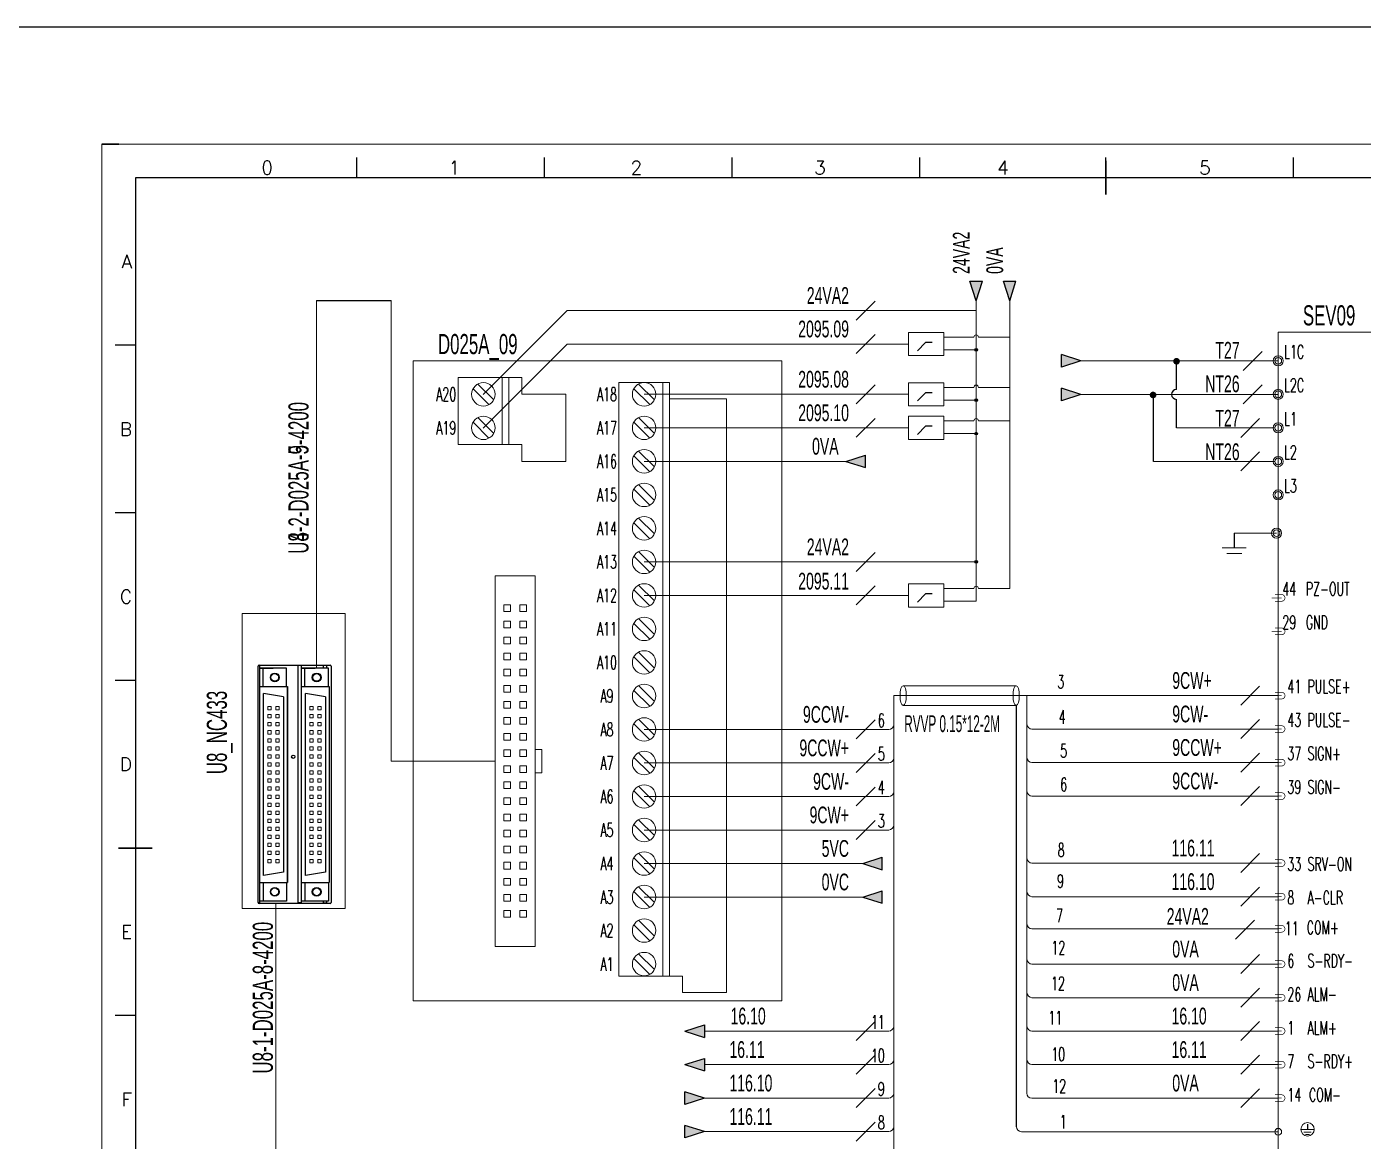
# Model space of a CAD drawing. Header units: millimetres. Extents: x 336 to 12810, y -1577 to 4105.
# Drawn here: x 12110.3 to 12309.7, y -274.2 to -108 of the extents above; entities that cross this region are included whole.
import ezdxf
from ezdxf.enums import TextEntityAlignment as Align

# ---------------------------------------------------------------- set-up
doc = ezdxf.new("R2010")
doc.units = ezdxf.units.MM
doc.linetypes.add('ACAD_ISO02W100', pattern=[15, 12, -3])
for name, color, linetype in [('AE_BOR', 1, 'Continuous'), ('SYMS', 7, 'Continuous'), ('Z_OM_GAIKEI', 7, 'Continuous')]:
    doc.layers.add(name, color=color, linetype=linetype)
doc.layers.add('Dimension', color=3, linetype='Continuous', lineweight=13)
doc.styles.add('WD', font='romans.shx', dxfattribs={"width": 0.8, "bigfont": 'gbcbig.shx'})
doc.styles.add('样式 8', font='arial.ttf', dxfattribs={"width": 0.6, "height": 2.5})

# ---------------------------------------------------------------- blocks, each defined once
blk = doc.blocks.new('电控横A4')
for p, q in [((292, -5), (5, -5)), ((5, -5), (5, -205))]:
    blk.add_line(p, q)
at = {"layer": 'AE_BOR', "lineweight": 30}
blk.add_line((2.53, 0), (0, 0), dxfattribs=at)
at = {"layer": 'AE_BOR', "color": 1, "lineweight": 15}
for p, q in [((0, 0), (297, 0)), ((0, -210), (0, 0))]:
    blk.add_line(p, q, dxfattribs=at)
at = {"layer": 'AE_BOR'}
for p, q in [((38.03, -5), (38.03, -2)), ((66.03, -5), (66.03, -2)), ((94.03, -5), (94.03, -2)), ((122.03, -5), (122.03, -2)), ((149.78, -5), (149.78, -2)), ((177.78, -5), (177.78, -2)), ((5, -30), (2, -30)), ((5, -55), (2, -55)), ((5, -80), (2, -80)), ((5, -130), (2, -130))]:
    blk.add_line(p, q, dxfattribs=at)
at = {"layer": 'AE_BOR', "color": 2, "lineweight": 30}
for p, q in [((149.78, -7.5), (149.78, -2.5)), ((2.5, -105), (7.5, -105))]:
    blk.add_line(p, q, dxfattribs=at)
at = {"layer": 'AE_BOR', "style": 'WD'}
for s, p in [('0', (24.67, -4.5)), ('1', (52.6, -4.5)), ('2', (79.75, -4.5)), ('3', (107.15, -4.5)), ('4', (134.45, -4.5)), ('5', (164.59, -4.5))]:
    blk.add_text(s, height=2, dxfattribs=at).set_placement(p, align=Align.CENTER)
for s, p in [('A', (4.5, -17.5)), ('B', (4.5, -42.5)), ('C', (4.5, -67.5)), ('D', (4.5, -92.5)), ('E', (4.5, -117.5)), ('F', (4.5, -142.5))]:
    blk.add_text(s, height=2, dxfattribs=at).set_placement(p, align=Align.MIDDLE_RIGHT)
blk = doc.blocks.new('WDDOT')
blk.add_hatch(color=256).paths.add_polyline_path([(0.5, 0, 1), (-0.5, 0, 1)])
blk.add_circle((0, 0), 0.5)

msp = doc.modelspace()

# ---------------------------------------------------------------- hatches: boundary and pattern name
for points in [[(12251.051, -145.917), (12251.986, -148.836), (12252.921, -145.917)], [(12256.051, -145.917), (12256.986, -148.836), (12257.921, -145.917)], [(12252.182, -156.164, 1), (12251.789, -156.164, 1)], [(12264.702, -158.756), (12264.702, -156.886), (12267.621, -157.821)], [(12252.182, -163.664, 1), (12251.789, -163.664, 1)], [(12264.702, -163.756), (12264.702, -161.886), (12267.621, -162.821)], [(12252.182, -168.664, 1), (12251.789, -168.664, 1)], [(12232.549, -172.804), (12235.467, -173.739), (12235.467, -171.869)], [(12252.182, -187.804, 1), (12251.789, -187.804, 1)], [(12235.049, -232.804), (12237.967, -233.739), (12237.967, -231.869)], [(12235.049, -237.804), (12237.967, -238.739), (12237.967, -236.869)], [(12208.518, -257.808), (12211.436, -258.743), (12211.436, -256.873)], [(12208.518, -262.804), (12211.436, -263.739), (12211.436, -261.869)], [(12208.518, -266.865), (12211.436, -267.8), (12208.518, -268.735)], [(12208.518, -273.735), (12208.518, -271.865), (12211.436, -272.8)]]:
    msp.add_hatch(color=256).paths.add_polyline_path(points)
at = {"lineweight": -2}
h = msp.add_hatch(color=0, dxfattribs=at)
edge = h.paths.add_edge_path()
edge.add_arc((12281.877, -157.877), 0.5, 0, 360)
h = msp.add_hatch(color=0, dxfattribs=at)
edge = h.paths.add_edge_path()
edge.add_arc((12278.372, -162.901), 0.5, 0, 360)

# ---------------------------------------------------------------- linework, layer by layer
for p, q in [((12251.051, -145.917), (12252.921, -145.917)), ((12251.986, -148.836), (12251.051, -145.917)), ((12251.986, -148.836), (12252.921, -145.917)), ((12256.051, -145.917), (12257.921, -145.917)), ((12256.986, -148.836), (12256.051, -145.917)), ((12256.986, -148.836), (12257.921, -145.917)), ((12267.621, -157.821), (12264.702, -156.886)), ((12264.702, -158.756), (12264.702, -156.886)), ((12267.621, -157.821), (12264.702, -158.756)), ((12281.872, -162.085), (12281.872, -157.821)), ((12267.621, -162.821), (12264.702, -161.886)), ((12264.702, -163.756), (12264.702, -161.886)), ((12267.621, -162.821), (12264.702, -163.756)), ((12278.455, -172.808), (12278.455, -162.821)), ((12281.872, -167.808), (12281.872, -163.557)), ((12232.549, -172.804), (12235.467, -171.869)), ((12232.549, -172.804), (12235.467, -173.739)), ((12235.467, -173.739), (12235.467, -171.869)), ((12290.495, -183.513), (12290.495, -185.694)), ((12257.993, -272.062), (12257.993, -209.205)), ((12235.049, -232.804), (12237.967, -231.869)), ((12235.049, -232.804), (12237.967, -233.739)), ((12237.967, -233.739), (12237.967, -231.869)), ((12235.049, -237.804), (12237.967, -236.869)), ((12237.967, -238.739), (12237.967, -236.869)), ((12235.049, -237.804), (12237.967, -238.739)), ((12208.518, -257.808), (12211.436, -256.873)), ((12211.436, -256.873), (12211.436, -258.743)), ((12208.518, -257.808), (12211.436, -258.743)), ((12208.518, -262.804), (12211.436, -261.869)), ((12208.518, -262.804), (12211.436, -263.739)), ((12211.436, -261.869), (12211.436, -263.739)), ((12208.518, -268.735), (12208.518, -266.865)), ((12211.436, -267.8), (12208.518, -266.865)), ((12211.436, -267.8), (12208.518, -268.735)), ((12208.518, -273.735), (12208.518, -271.865)), ((12211.436, -272.8), (12208.518, -271.865)), ((12211.436, -272.8), (12208.518, -273.735)), ((12301.42, -271.672), (12301.42, -272.462))]:
    msp.add_line(p, q)
at = {"color": 3, "lineweight": 0}
for p, q in [((12153.569, -203.66), (12153.569, -148.794)), ((12164.681, -148.794), (12164.681, -217.521)), ((12202.441, -192.808), (12241.903, -192.808)), ((12297.052, -207.745), (12239.681, -207.745)), ((12202.441, -212.804), (12238.931, -212.804)), ((12297.052, -212.745), (12260.307, -212.745)), ((12180.194, -217.521), (12164.681, -217.521)), ((12202.441, -217.804), (12238.931, -217.804)), ((12297.052, -217.745), (12260.307, -217.745)), ((12202.441, -222.804), (12238.931, -222.804)), ((12260.307, -222.745), (12297.052, -222.745)), ((12202.441, -227.804), (12238.931, -227.804)), ((12260.307, -232.745), (12297.052, -232.745)), ((12147.47, -284.701), (12147.47, -238.779)), ((12260.307, -237.749), (12297.052, -237.749)), ((12260.307, -242.544), (12297.052, -242.544))]:
    msp.add_line(p, q, dxfattribs=at)
at = {"color": 3}
msp.add_line((12153.569, -148.794), (12164.681, -148.794), dxfattribs=at)
at = {"lineweight": 0}
for p, q in [((12251.986, -193.668), (12251.986, -148.836)), ((12256.986, -191.774), (12256.986, -148.836)), ((12178.422, -162.841), (12190.959, -150.304)), ((12190.959, -150.304), (12251.986, -150.304)), ((12178.422, -167.841), (12190.959, -155.304)), ((12190.959, -155.304), (12241.903, -155.304)), ((12247.159, -154.27), (12251.641, -154.27)), ((12252.313, -154.27), (12256.986, -154.27)), ((12247.159, -156.164), (12251.986, -156.164)), ((12296.92, -157.821), (12267.621, -157.821)), ((12184.172, -160.304), (12174.677, -160.304)), ((12174.677, -170.304), (12174.677, -160.304)), ((12181.241, -170.304), (12181.241, -160.304)), ((12182.241, -170.304), (12182.241, -160.304)), ((12184.172, -162.804), (12184.172, -160.304)), ((12198.659, -249.591), (12198.659, -161.017)), ((12206.223, -161.017), (12198.659, -161.017)), ((12205.223, -249.591), (12205.223, -161.017)), ((12206.223, -249.591), (12206.223, -161.017)), ((12190.736, -162.804), (12184.172, -162.804)), ((12190.736, -162.804), (12190.736, -172.804)), ((12202.441, -162.804), (12241.903, -162.804)), ((12214.718, -163.471), (12206.223, -163.471)), ((12214.718, -163.471), (12214.718, -252.045)), ((12247.159, -161.77), (12251.641, -161.77)), ((12252.313, -161.77), (12256.986, -161.77)), ((12296.92, -162.821), (12267.621, -162.821)), ((12247.159, -163.664), (12251.986, -163.664)), ((12247.159, -166.77), (12251.641, -166.77)), ((12252.313, -166.77), (12256.986, -166.77)), ((12202.441, -167.804), (12241.903, -167.804)), ((12247.159, -168.664), (12251.986, -168.664)), ((12296.552, -167.808), (12281.872, -167.808)), ((12184.172, -170.304), (12174.677, -170.304)), ((12184.172, -172.804), (12184.172, -170.304)), ((12190.736, -172.804), (12184.172, -172.804)), ((12202.441, -172.804), (12232.549, -172.804)), ((12296.552, -172.808), (12278.455, -172.808)), ((12296.802, -183.513), (12290.495, -183.513)), ((12288.706, -185.708), (12292.283, -185.708)), ((12289.371, -186.566), (12291.619, -186.566)), ((12202.441, -187.804), (12251.986, -187.804)), ((12247.159, -191.774), (12251.641, -191.774)), ((12252.313, -191.774), (12256.986, -191.774)), ((12247.159, -193.668), (12251.986, -193.668)), ((12241.111, -206.281), (12257.953, -206.279)), ((12239.681, -207.745), (12239.681, -282.05)), ((12241.09, -209.21), (12257.953, -209.21)), ((12259.537, -267.058), (12259.537, -207.745)), ((12202.441, -232.804), (12235.049, -232.804)), ((12202.441, -237.804), (12235.049, -237.804)), ((12297.052, -247.812), (12260.307, -247.812)), ((12208.154, -249.591), (12198.659, -249.591)), ((12208.154, -252.045), (12208.154, -249.591)), ((12214.718, -252.045), (12208.154, -252.045)), ((12297.052, -252.816), (12260.307, -252.816)), ((12211.436, -257.808), (12238.931, -257.808)), ((12297.052, -257.804), (12260.307, -257.804)), ((12211.436, -262.804), (12238.931, -262.804)), ((12297.052, -262.808), (12260.307, -262.808)), ((12211.436, -267.8), (12238.931, -267.8)), ((12297.052, -267.808), (12260.287, -267.808)), ((12211.436, -272.8), (12238.931, -272.8)), ((12297.052, -272.812), (12258.743, -272.812)), ((12302.314, -272.469), (12300.525, -272.469)), ((12301.982, -272.898), (12300.858, -272.898)), ((12301.696, -273.244), (12301.123, -273.244))]:
    msp.add_line(p, q, dxfattribs=at)
at = {"linetype": 'ACAD_ISO02W100'}
for p, q in [((12244.425, -155.069), (12243.234, -156.298)), ((12245.432, -155.072), (12244.425, -155.069)), ((12244.425, -162.569), (12243.234, -163.798)), ((12245.432, -162.572), (12244.425, -162.569)), ((12244.425, -167.569), (12243.234, -168.798)), ((12245.432, -167.572), (12244.425, -167.569)), ((12244.425, -192.573), (12243.234, -193.802)), ((12245.432, -192.576), (12244.425, -192.573))]:
    msp.add_line(p, q, dxfattribs=at)
at = {"color": 1}
msp.add_lwpolyline([(11345.451, -107.963), (12809.799, -107.963), (12809.799, -364.374), (11345.451, -364.374)], close=True, dxfattribs=at)
at = {"lineweight": 0}
for points in [[(12297.052, -281.609), (12297.052, -153.521), (12325.68, -153.521), (12325.68, -281.609)], [(12179.999, -163.636), (12177.627, -161.265)], [(12203.981, -163.636), (12201.609, -161.265)], [(12176.92, -161.972), (12179.291, -164.343)], [(12200.902, -161.972), (12203.274, -164.343)], [(12176.92, -166.972), (12179.291, -169.343)], [(12179.999, -168.636), (12177.627, -166.265)], [(12200.902, -166.972), (12203.274, -169.343)], [(12203.981, -168.636), (12201.609, -166.265)], [(12203.981, -173.636), (12201.609, -171.265)], [(12200.902, -171.972), (12203.274, -174.343)], [(12200.902, -176.972), (12203.274, -179.343)], [(12203.981, -178.636), (12201.609, -176.265)], [(12203.981, -183.636), (12201.609, -181.265)], [(12200.902, -181.972), (12203.274, -184.343)], [(12200.902, -186.972), (12203.274, -189.343)], [(12203.981, -188.636), (12201.609, -186.265)], [(12203.981, -193.636), (12201.609, -191.265)], [(12200.902, -191.972), (12203.274, -194.343)], [(12200.902, -196.972), (12203.274, -199.343)], [(12203.981, -198.636), (12201.609, -196.265)], [(12203.981, -203.636), (12201.609, -201.265)], [(12200.902, -201.972), (12203.274, -204.343)], [(12200.902, -206.972), (12203.274, -209.343)], [(12203.981, -208.636), (12201.609, -206.265)], [(12203.981, -213.636), (12201.609, -211.265)], [(12200.902, -211.972), (12203.274, -214.343)], [(12200.902, -216.972), (12203.274, -219.343)], [(12203.981, -218.636), (12201.609, -216.265)], [(12203.981, -223.636), (12201.609, -221.265)], [(12200.902, -221.972), (12203.274, -224.343)], [(12200.902, -226.972), (12203.274, -229.343)], [(12203.981, -228.636), (12201.609, -226.265)], [(12203.981, -233.636), (12201.609, -231.265)], [(12200.902, -231.972), (12203.274, -234.343)], [(12200.902, -236.972), (12203.274, -239.343)], [(12203.981, -238.636), (12201.609, -236.265)], [(12203.981, -243.636), (12201.609, -241.265)], [(12200.902, -241.972), (12203.274, -244.343)], [(12200.902, -246.972), (12203.274, -249.343)], [(12203.981, -248.636), (12201.609, -246.265)]]:
    msp.add_lwpolyline(points, dxfattribs=at)
for points in [[(12241.903, -157.03), (12241.903, -153.578), (12247.159, -153.578), (12247.159, -157.03)], [(12168.005, -253.294), (12168.005, -157.804), (12223.005, -157.804), (12223.005, -253.294)], [(12168.005, -253.294), (12168.005, -157.804), (12223.005, -157.804), (12223.005, -253.294)], [(12241.903, -164.53), (12241.903, -161.078), (12247.159, -161.078), (12247.159, -164.53)], [(12241.903, -169.53), (12241.903, -166.078), (12247.159, -166.078), (12247.159, -169.53)], [(12180.194, -245.171), (12180.194, -189.871), (12186.194, -189.871), (12186.194, -245.171)], [(12241.903, -194.534), (12241.903, -191.082), (12247.159, -191.082), (12247.159, -194.534)], [(12182.494, -195.221), (12181.494, -195.221), (12181.494, -194.221), (12182.494, -194.221)], [(12184.894, -195.221), (12183.894, -195.221), (12183.894, -194.221), (12184.894, -194.221)], [(12157.835, -239.529), (12142.485, -239.529), (12142.485, -195.513), (12157.835, -195.513)], [(12182.494, -197.621), (12181.494, -197.621), (12181.494, -196.621), (12182.494, -196.621)], [(12184.894, -197.621), (12183.894, -197.621), (12183.894, -196.621), (12184.894, -196.621)], [(12182.494, -200.021), (12181.494, -200.021), (12181.494, -199.021), (12182.494, -199.021)], [(12184.894, -200.021), (12183.894, -200.021), (12183.894, -199.021), (12184.894, -199.021)], [(12182.494, -202.421), (12181.494, -202.421), (12181.494, -201.421), (12182.494, -201.421)], [(12184.894, -202.421), (12183.894, -202.421), (12183.894, -201.421), (12184.894, -201.421)], [(12182.494, -204.821), (12181.494, -204.821), (12181.494, -203.821), (12182.494, -203.821)], [(12184.894, -204.821), (12183.894, -204.821), (12183.894, -203.821), (12184.894, -203.821)], [(12182.494, -207.221), (12181.494, -207.221), (12181.494, -206.221), (12182.494, -206.221)], [(12184.894, -207.221), (12183.894, -207.221), (12183.894, -206.221), (12184.894, -206.221)], [(12146.297, -209.38), (12146.797, -209.38), (12146.797, -209.88), (12146.297, -209.88)], [(12147.497, -209.38), (12147.997, -209.38), (12147.997, -209.88), (12147.497, -209.88)], [(12152.547, -209.38), (12153.047, -209.38), (12153.047, -209.88), (12152.547, -209.88)], [(12153.747, -209.38), (12154.247, -209.38), (12154.247, -209.88), (12153.747, -209.88)], [(12182.494, -209.621), (12181.494, -209.621), (12181.494, -208.621), (12182.494, -208.621)], [(12184.894, -209.621), (12183.894, -209.621), (12183.894, -208.621), (12184.894, -208.621)], [(12146.297, -210.58), (12146.797, -210.58), (12146.797, -211.08), (12146.297, -211.08)], [(12147.497, -210.58), (12147.997, -210.58), (12147.997, -211.08), (12147.497, -211.08)], [(12152.547, -210.58), (12153.047, -210.58), (12153.047, -211.08), (12152.547, -211.08)], [(12153.747, -210.58), (12154.247, -210.58), (12154.247, -211.08), (12153.747, -211.08)], [(12182.494, -212.021), (12181.494, -212.021), (12181.494, -211.021), (12182.494, -211.021)], [(12184.894, -212.021), (12183.894, -212.021), (12183.894, -211.021), (12184.894, -211.021)], [(12146.297, -211.78), (12146.797, -211.78), (12146.797, -212.28), (12146.297, -212.28)], [(12146.297, -212.98), (12146.797, -212.98), (12146.797, -213.48), (12146.297, -213.48)], [(12147.497, -211.78), (12147.997, -211.78), (12147.997, -212.28), (12147.497, -212.28)], [(12147.497, -212.98), (12147.997, -212.98), (12147.997, -213.48), (12147.497, -213.48)], [(12152.547, -211.78), (12153.047, -211.78), (12153.047, -212.28), (12152.547, -212.28)], [(12152.547, -212.98), (12153.047, -212.98), (12153.047, -213.48), (12152.547, -213.48)], [(12153.747, -211.78), (12154.247, -211.78), (12154.247, -212.28), (12153.747, -212.28)], [(12153.747, -212.98), (12154.247, -212.98), (12154.247, -213.48), (12153.747, -213.48)], [(12146.297, -214.18), (12146.797, -214.18), (12146.797, -214.68), (12146.297, -214.68)], [(12147.497, -214.18), (12147.997, -214.18), (12147.997, -214.68), (12147.497, -214.68)], [(12152.547, -214.18), (12153.047, -214.18), (12153.047, -214.68), (12152.547, -214.68)], [(12153.747, -214.18), (12154.247, -214.18), (12154.247, -214.68), (12153.747, -214.68)], [(12182.494, -214.421), (12181.494, -214.421), (12181.494, -213.421), (12182.494, -213.421)], [(12184.894, -214.421), (12183.894, -214.421), (12183.894, -213.421), (12184.894, -213.421)], [(12146.297, -215.38), (12146.797, -215.38), (12146.797, -215.88), (12146.297, -215.88)], [(12146.297, -216.58), (12146.797, -216.58), (12146.797, -217.08), (12146.297, -217.08)], [(12147.497, -215.38), (12147.997, -215.38), (12147.997, -215.88), (12147.497, -215.88)], [(12147.497, -216.58), (12147.997, -216.58), (12147.997, -217.08), (12147.497, -217.08)], [(12152.547, -215.38), (12153.047, -215.38), (12153.047, -215.88), (12152.547, -215.88)], [(12152.547, -216.58), (12153.047, -216.58), (12153.047, -217.08), (12152.547, -217.08)], [(12153.747, -215.38), (12154.247, -215.38), (12154.247, -215.88), (12153.747, -215.88)], [(12153.747, -216.58), (12154.247, -216.58), (12154.247, -217.08), (12153.747, -217.08)], [(12182.494, -216.821), (12181.494, -216.821), (12181.494, -215.821), (12182.494, -215.821)], [(12184.894, -216.821), (12183.894, -216.821), (12183.894, -215.821), (12184.894, -215.821)], [(12187.194, -219.271), (12186.194, -219.271), (12186.194, -215.771), (12187.194, -215.771)], [(12146.297, -217.78), (12146.797, -217.78), (12146.797, -218.28), (12146.297, -218.28)], [(12146.297, -218.98), (12146.797, -218.98), (12146.797, -219.48), (12146.297, -219.48)], [(12147.497, -217.78), (12147.997, -217.78), (12147.997, -218.28), (12147.497, -218.28)], [(12147.497, -218.98), (12147.997, -218.98), (12147.997, -219.48), (12147.497, -219.48)], [(12152.547, -217.78), (12153.047, -217.78), (12153.047, -218.28), (12152.547, -218.28)], [(12152.547, -218.98), (12153.047, -218.98), (12153.047, -219.48), (12152.547, -219.48)], [(12153.747, -217.78), (12154.247, -217.78), (12154.247, -218.28), (12153.747, -218.28)], [(12153.747, -218.98), (12154.247, -218.98), (12154.247, -219.48), (12153.747, -219.48)], [(12182.494, -219.221), (12181.494, -219.221), (12181.494, -218.221), (12182.494, -218.221)], [(12184.894, -219.221), (12183.894, -219.221), (12183.894, -218.221), (12184.894, -218.221)], [(12146.297, -220.18), (12146.797, -220.18), (12146.797, -220.68), (12146.297, -220.68)], [(12147.497, -220.18), (12147.997, -220.18), (12147.997, -220.68), (12147.497, -220.68)], [(12152.547, -220.18), (12153.047, -220.18), (12153.047, -220.68), (12152.547, -220.68)], [(12153.747, -220.18), (12154.247, -220.18), (12154.247, -220.68), (12153.747, -220.68)], [(12182.494, -221.621), (12181.494, -221.621), (12181.494, -220.621), (12182.494, -220.621)], [(12184.894, -221.621), (12183.894, -221.621), (12183.894, -220.621), (12184.894, -220.621)], [(12146.297, -221.38), (12146.797, -221.38), (12146.797, -221.88), (12146.297, -221.88)], [(12146.297, -222.58), (12146.797, -222.58), (12146.797, -223.08), (12146.297, -223.08)], [(12147.497, -221.38), (12147.997, -221.38), (12147.997, -221.88), (12147.497, -221.88)], [(12147.497, -222.58), (12147.997, -222.58), (12147.997, -223.08), (12147.497, -223.08)], [(12152.547, -221.38), (12153.047, -221.38), (12153.047, -221.88), (12152.547, -221.88)], [(12152.547, -222.58), (12153.047, -222.58), (12153.047, -223.08), (12152.547, -223.08)], [(12153.747, -221.38), (12154.247, -221.38), (12154.247, -221.88), (12153.747, -221.88)], [(12153.747, -222.58), (12154.247, -222.58), (12154.247, -223.08), (12153.747, -223.08)], [(12182.494, -224.021), (12181.494, -224.021), (12181.494, -223.021), (12182.494, -223.021)], [(12184.894, -224.021), (12183.894, -224.021), (12183.894, -223.021), (12184.894, -223.021)], [(12146.297, -223.78), (12146.797, -223.78), (12146.797, -224.28), (12146.297, -224.28)], [(12146.297, -224.98), (12146.797, -224.98), (12146.797, -225.48), (12146.297, -225.48)], [(12147.497, -223.78), (12147.997, -223.78), (12147.997, -224.28), (12147.497, -224.28)], [(12147.497, -224.98), (12147.997, -224.98), (12147.997, -225.48), (12147.497, -225.48)], [(12152.547, -223.78), (12153.047, -223.78), (12153.047, -224.28), (12152.547, -224.28)], [(12152.547, -224.98), (12153.047, -224.98), (12153.047, -225.48), (12152.547, -225.48)], [(12153.747, -223.78), (12154.247, -223.78), (12154.247, -224.28), (12153.747, -224.28)], [(12153.747, -224.98), (12154.247, -224.98), (12154.247, -225.48), (12153.747, -225.48)], [(12146.297, -226.18), (12146.797, -226.18), (12146.797, -226.68), (12146.297, -226.68)], [(12147.497, -226.18), (12147.997, -226.18), (12147.997, -226.68), (12147.497, -226.68)], [(12152.547, -226.18), (12153.047, -226.18), (12153.047, -226.68), (12152.547, -226.68)], [(12153.747, -226.18), (12154.247, -226.18), (12154.247, -226.68), (12153.747, -226.68)], [(12182.494, -226.421), (12181.494, -226.421), (12181.494, -225.421), (12182.494, -225.421)], [(12184.894, -226.421), (12183.894, -226.421), (12183.894, -225.421), (12184.894, -225.421)], [(12146.297, -227.38), (12146.797, -227.38), (12146.797, -227.88), (12146.297, -227.88)], [(12146.297, -228.58), (12146.797, -228.58), (12146.797, -229.08), (12146.297, -229.08)], [(12147.497, -227.38), (12147.997, -227.38), (12147.997, -227.88), (12147.497, -227.88)], [(12147.497, -228.58), (12147.997, -228.58), (12147.997, -229.08), (12147.497, -229.08)], [(12152.547, -227.38), (12153.047, -227.38), (12153.047, -227.88), (12152.547, -227.88)], [(12152.547, -228.58), (12153.047, -228.58), (12153.047, -229.08), (12152.547, -229.08)], [(12153.747, -227.38), (12154.247, -227.38), (12154.247, -227.88), (12153.747, -227.88)], [(12153.747, -228.58), (12154.247, -228.58), (12154.247, -229.08), (12153.747, -229.08)], [(12182.494, -228.821), (12181.494, -228.821), (12181.494, -227.821), (12182.494, -227.821)], [(12184.894, -228.821), (12183.894, -228.821), (12183.894, -227.821), (12184.894, -227.821)], [(12146.297, -229.78), (12146.797, -229.78), (12146.797, -230.28), (12146.297, -230.28)], [(12146.297, -230.98), (12146.797, -230.98), (12146.797, -231.48), (12146.297, -231.48)], [(12147.497, -229.78), (12147.997, -229.78), (12147.997, -230.28), (12147.497, -230.28)], [(12147.497, -230.98), (12147.997, -230.98), (12147.997, -231.48), (12147.497, -231.48)], [(12152.547, -229.78), (12153.047, -229.78), (12153.047, -230.28), (12152.547, -230.28)], [(12152.547, -230.98), (12153.047, -230.98), (12153.047, -231.48), (12152.547, -231.48)], [(12153.747, -229.78), (12154.247, -229.78), (12154.247, -230.28), (12153.747, -230.28)], [(12153.747, -230.98), (12154.247, -230.98), (12154.247, -231.48), (12153.747, -231.48)], [(12182.494, -231.221), (12181.494, -231.221), (12181.494, -230.221), (12182.494, -230.221)], [(12184.894, -231.221), (12183.894, -231.221), (12183.894, -230.221), (12184.894, -230.221)], [(12146.297, -232.18), (12146.797, -232.18), (12146.797, -232.68), (12146.297, -232.68)], [(12147.497, -232.18), (12147.997, -232.18), (12147.997, -232.68), (12147.497, -232.68)], [(12152.547, -232.18), (12153.047, -232.18), (12153.047, -232.68), (12152.547, -232.68)], [(12153.747, -232.18), (12154.247, -232.18), (12154.247, -232.68), (12153.747, -232.68)], [(12182.494, -233.621), (12181.494, -233.621), (12181.494, -232.621), (12182.494, -232.621)], [(12184.894, -233.621), (12183.894, -233.621), (12183.894, -232.621), (12184.894, -232.621)], [(12182.494, -236.021), (12181.494, -236.021), (12181.494, -235.021), (12182.494, -235.021)], [(12184.894, -236.021), (12183.894, -236.021), (12183.894, -235.021), (12184.894, -235.021)], [(12182.494, -238.421), (12181.494, -238.421), (12181.494, -237.421), (12182.494, -237.421)], [(12184.894, -238.421), (12183.894, -238.421), (12183.894, -237.421), (12184.894, -237.421)], [(12182.494, -240.821), (12181.494, -240.821), (12181.494, -239.821), (12182.494, -239.821)], [(12184.894, -240.821), (12183.894, -240.821), (12183.894, -239.821), (12184.894, -239.821)]]:
    msp.add_lwpolyline(points, close=True, dxfattribs=at)
at = {"color": 3, "lineweight": 0, "const_width": 0.1, "flags": 128}
for points in [[(12297.552, -193.17), (12296.052, -193.17)], [(12297.552, -198.17), (12296.052, -198.17)], [(12297.552, -207.745), (12296.052, -207.745)], [(12297.552, -212.745), (12296.052, -212.745)], [(12297.552, -217.745), (12296.052, -217.745)], [(12297.552, -222.745), (12296.052, -222.745)], [(12297.552, -232.745), (12296.052, -232.745)], [(12297.552, -237.749), (12296.052, -237.749)], [(12297.552, -242.544), (12296.052, -242.544)], [(12297.552, -247.812), (12296.052, -247.812)], [(12297.552, -252.816), (12296.052, -252.816)], [(12297.552, -257.804), (12296.052, -257.804)], [(12297.552, -262.808), (12296.052, -262.808)], [(12297.552, -267.808), (12296.052, -267.808)]]:
    msp.add_lwpolyline(points, dxfattribs=at)
for points in [[(12296.552, -192.67), (12297.552, -192.67, -1), (12297.552, -193.67), (12296.552, -193.67)], [(12296.552, -197.67), (12297.552, -197.67, -1), (12297.552, -198.67), (12296.552, -198.67)], [(12296.552, -207.245), (12297.552, -207.245, -1), (12297.552, -208.245), (12296.552, -208.245)], [(12296.552, -212.245), (12297.552, -212.245, -1), (12297.552, -213.245), (12296.552, -213.245)], [(12296.552, -217.245), (12297.552, -217.245, -1), (12297.552, -218.245), (12296.552, -218.245)], [(12296.552, -222.245), (12297.552, -222.245, -1), (12297.552, -223.245), (12296.552, -223.245)], [(12296.552, -232.245), (12297.552, -232.245, -1), (12297.552, -233.245), (12296.552, -233.245)], [(12296.552, -237.249), (12297.552, -237.249, -1), (12297.552, -238.249), (12296.552, -238.249)], [(12296.552, -242.044), (12297.552, -242.044, -1), (12297.552, -243.044), (12296.552, -243.044)], [(12296.552, -247.312), (12297.552, -247.312, -1), (12297.552, -248.312), (12296.552, -248.312)], [(12296.552, -252.316), (12297.552, -252.316, -1), (12297.552, -253.316), (12296.552, -253.316)], [(12296.552, -257.304), (12297.552, -257.304, -1), (12297.552, -258.304), (12296.552, -258.304)], [(12296.552, -262.308), (12297.552, -262.308, -1), (12297.552, -263.308), (12296.552, -263.308)], [(12296.552, -267.308), (12297.552, -267.308, -1), (12297.552, -268.308), (12296.552, -268.308)]]:
    msp.add_lwpolyline(points, format="xyb", dxfattribs=at)
for centre in [(12251.986, -156.164), (12251.986, -163.664), (12251.986, -168.664), (12251.986, -187.804)]:
    msp.add_circle(centre, 0.197)
at = {"lineweight": 0}
for centre, radius in [((12297.052, -157.804), 0.75), ((12297.052, -157.804), 0.5), ((12178.459, -162.804), 1.75), ((12202.441, -162.804), 1.75), ((12297.052, -162.804), 0.75), ((12297.052, -162.804), 0.5), ((12178.459, -167.804), 1.75), ((12202.441, -167.804), 1.75), ((12297.052, -167.808), 0.75), ((12297.052, -167.808), 0.5), ((12202.441, -172.804), 1.75), ((12297.052, -172.808), 0.75), ((12297.052, -172.808), 0.5), ((12202.441, -177.804), 1.75), ((12297.052, -177.812), 0.75), ((12297.052, -177.812), 0.5), ((12202.441, -182.804), 1.75), ((12296.802, -183.513), 0.75), ((12296.802, -183.513), 0.5), ((12202.441, -187.804), 1.75), ((12202.441, -192.804), 1.75), ((12202.441, -197.804), 1.75), ((12202.441, -202.804), 1.75), ((12202.441, -207.804), 1.75), ((12202.441, -212.804), 1.75), ((12202.441, -217.804), 1.75), ((12202.441, -222.804), 1.75), ((12202.441, -227.804), 1.75), ((12202.441, -232.804), 1.75), ((12202.441, -237.804), 1.75), ((12202.441, -242.804), 1.75), ((12202.441, -247.804), 1.75), ((12297.052, -272.812), 0.5), ((12301.42, -272.462), 1)]:
    msp.add_circle(centre, radius, dxfattribs=at)
for centre, radius, start, end in [((12251.977, -154.27), 0.336, 0, 180), ((12251.977, -161.77), 0.336, 0, 180), ((12251.977, -166.77), 0.336, 0, 180), ((12251.977, -191.774), 0.336, 0, 180), ((12238.931, -257.054), 0.75, 270, 0), ((12238.931, -262.054), 0.75, 270, 0), ((12238.931, -267.05), 0.75, 270, 0), ((12260.287, -267.058), 0.75, 180, 270), ((12238.931, -272.05), 0.75, 270, 0), ((12258.743, -272.062), 0.75, 180, 270)]:
    msp.add_arc(centre, radius, start, end, dxfattribs=at)
msp.add_arc((12281.872, -162.821), 0.736, 90, 270)
at = {"color": 3, "lineweight": 0}
for centre, start, end in [((12238.931, -212.054), 270, 0), ((12260.307, -211.995), 180, 270), ((12238.931, -217.054), 270, 0), ((12260.307, -216.995), 180, 270), ((12238.931, -222.054), 270, 0), ((12260.307, -221.995), 180, 270), ((12238.931, -227.054), 270, 0), ((12260.307, -231.995), 180, 270), ((12260.307, -236.999), 180, 270), ((12260.307, -241.794), 180, 270), ((12260.307, -247.062), 180, 270), ((12260.307, -252.066), 180, 270), ((12260.307, -257.054), 180, 270), ((12260.307, -262.058), 180, 270)]:
    msp.add_arc(centre, 0.75, start, end, dxfattribs=at)
at = {"lineweight": 0}
msp.add_ellipse((12241.09, -207.745), major_axis=(0, 1.465), ratio=0.3169375, dxfattribs=at)
at = {"lineweight": 0, "extrusion": (0, 0, -1)}
msp.add_ellipse((12257.953, -207.745), major_axis=(0, 1.465), ratio=0.3169375, dxfattribs=at)
at = {"layer": 'Dimension', "lineweight": 0}
for p, q in [((12234.074, -151.718), (12236.903, -148.89)), ((12234.074, -156.718), (12236.903, -153.89)), ((12291.813, -159.235), (12294.641, -156.407)), ((12234.074, -164.218), (12236.903, -161.39)), ((12291.813, -164.235), (12294.641, -161.407)), ((12234.074, -169.218), (12236.903, -166.39)), ((12291.445, -169.222), (12294.273, -166.394)), ((12291.445, -174.222), (12294.273, -171.394)), ((12234.074, -189.218), (12236.903, -186.39)), ((12234.074, -194.222), (12236.903, -191.394)), ((12291.445, -209.159), (12294.273, -206.33)), ((12291.445, -214.159), (12294.273, -211.33)), ((12234.074, -214.218), (12236.903, -211.39)), ((12234.074, -219.218), (12236.903, -216.39)), ((12291.445, -219.159), (12294.273, -216.33)), ((12291.445, -224.159), (12294.273, -221.33)), ((12234.074, -224.218), (12236.903, -221.39)), ((12234.074, -229.218), (12236.903, -226.39)), ((12291.445, -234.159), (12294.273, -231.33)), ((12291.445, -239.163), (12294.273, -236.334)), ((12290.674, -244.101), (12293.502, -241.273)), ((12291.445, -249.226), (12294.273, -246.398)), ((12291.445, -254.23), (12294.273, -251.402)), ((12234.074, -259.218), (12236.903, -256.39)), ((12291.445, -259.218), (12294.273, -256.39)), ((12234.074, -264.218), (12236.903, -261.39)), ((12291.445, -264.222), (12294.273, -261.394)), ((12234.074, -269.214), (12236.903, -266.386)), ((12291.445, -269.222), (12294.273, -266.394)), ((12234.074, -274.214), (12236.903, -271.386))]:
    msp.add_line(p, q, dxfattribs=at)
at = {"layer": 'Z_OM_GAIKEI'}
for p, q in [((12144.835, -238.629), (12144.835, -203.379)), ((12144.985, -203.229), (12155.585, -203.229)), ((12145.085, -238.629), (12145.085, -203.229)), ((12150.835, -238.629), (12150.835, -203.229)), ((12151.335, -238.629), (12151.335, -203.229)), ((12154.585, -203.66), (12154.585, -203.229)), ((12155.085, -203.66), (12155.085, -203.229)), ((12155.735, -203.379), (12155.735, -238.629)), ((12145.085, -238.4), (12145.085, -203.66)), ((12149.085, -203.66), (12145.085, -203.66)), ((12145.085, -203.66), (12147.085, -203.66)), ((12145.585, -206.41), (12145.585, -203.66)), ((12149.085, -206.41), (12149.085, -203.66)), ((12151.335, -238.4), (12151.335, -203.66)), ((12155.335, -203.66), (12151.335, -203.66)), ((12151.335, -203.66), (12153.335, -203.66)), ((12151.835, -206.41), (12151.835, -203.66)), ((12155.335, -206.41), (12155.335, -203.66)), ((12145.085, -206.41), (12149.21, -206.41)), ((12145.085, -206.41), (12149.21, -206.41)), ((12149.21, -235.65), (12149.21, -206.41)), ((12149.21, -206.41), (12149.21, -235.65)), ((12151.335, -206.41), (12155.46, -206.41)), ((12151.335, -206.41), (12155.46, -206.41)), ((12155.46, -206.41), (12155.46, -235.65)), ((12148.647, -207.95), (12145.647, -207.45)), ((12145.647, -234.61), (12145.647, -207.45)), ((12148.647, -207.95), (12148.647, -234.11)), ((12154.897, -207.95), (12151.897, -207.45)), ((12151.897, -234.61), (12151.897, -207.45)), ((12154.897, -207.95), (12154.897, -234.11)), ((12148.647, -234.11), (12145.647, -234.61)), ((12154.897, -234.11), (12151.897, -234.61)), ((12145.085, -235.65), (12149.21, -235.65)), ((12145.585, -235.65), (12145.585, -238.4)), ((12149.085, -235.65), (12149.085, -238.4)), ((12151.335, -235.65), (12155.46, -235.65)), ((12151.835, -235.65), (12151.835, -238.4)), ((12155.335, -235.65), (12155.335, -238.4)), ((12144.835, -238.629), (12145.085, -238.629)), ((12155.585, -238.779), (12144.985, -238.779)), ((12149.085, -238.4), (12145.085, -238.4)), ((12150.835, -238.629), (12151.335, -238.629)), ((12155.335, -238.4), (12151.335, -238.4)), ((12154.585, -238.679), (12154.585, -238.4)), ((12154.585, -238.679), (12155.085, -238.679)), ((12155.085, -238.679), (12155.085, -238.4))]:
    msp.add_line(p, q, dxfattribs=at)
for centre, radius in [((12147.335, -205.035), 0.65), ((12147.335, -205.035), 0.575), ((12153.585, -205.035), 0.65), ((12153.585, -205.035), 0.575), ((12150.085, -216.879), 0.25), ((12147.335, -237.025), 0.65), ((12147.335, -237.025), 0.575), ((12153.585, -237.025), 0.65), ((12153.585, -237.025), 0.575)]:
    msp.add_circle(centre, radius, dxfattribs=at)
for centre, start, end in [((12144.985, -203.379), 90, 180.00001), ((12155.585, -203.379), 0, 90), ((12144.985, -238.629), 180.00001, 270), ((12155.585, -238.629), 270, 0)]:
    msp.add_arc(centre, 0.15, start, end, dxfattribs=at)

# ---------------------------------------------------------------- block references
msp.add_blockref('电控横A4', (12121.531, -125.494))
at = {"layer": 'SYMS', "color": 0, "lineweight": -3, "xscale": 0.25, "yscale": 0.25, "zscale": 0.25, "rotation": 90}
for p in [(12251.986, -156.164), (12251.986, -163.664), (12251.986, -168.664), (12251.986, -187.804)]:
    msp.add_blockref('WDDOT', p, dxfattribs=at)
at = {"layer": 'SYMS', "lineweight": -3, "xscale": 0.25, "yscale": 0.25, "zscale": 0.25, "rotation": 90}
for p in [(12251.986, -156.164), (12251.986, -163.664), (12251.986, -168.664), (12251.986, -187.804)]:
    msp.add_blockref('WDDOT', p, dxfattribs=at)

# ---------------------------------------------------------------- texts
at = {"lineweight": 0, "style": 'WD', "width": 0.6}
for s, p in [('L1C', (12297.92, -157.454)), ('L2C', (12297.92, -162.454)), ('L1', (12297.92, -167.458)), ('L2', (12297.92, -172.458)), ('L3', (12297.92, -177.462)), ('44', (12297.67, -192.82)), ('PZ-OUT', (12301.17, -192.82)), ('29', (12297.67, -197.82)), ('GND', (12301.17, -197.82)), ('41', (12298.42, -207.395)), ('PULSE+', (12301.42, -207.395)), ('43', (12298.42, -212.395)), ('PULSE-', (12301.42, -212.395)), ('37', (12298.42, -217.395)), ('SIGN+', (12301.42, -217.395)), ('39', (12298.42, -222.395)), ('SIGN-', (12301.42, -222.395)), ('33', (12298.42, -233.883)), ('SRV-ON ', (12301.42, -233.883)), ('8', (12298.42, -238.887)), ('A-CLR ', (12301.42, -238.887)), ('11', (12298.014, -243.47)), ('COM+', (12301.309, -243.361)), ('6', (12298.42, -248.318)), ('S-RDY-', (12301.42, -248.318)), ('26', (12298.42, -253.322)), ('ALM- ', (12301.42, -253.322)), ('1', (12298.42, -258.31)), ('ALM+', (12301.42, -258.31)), ('7', (12298.42, -263.314)), ('S-RDY+', (12301.42, -263.314)), ('14', (12298.42, -268.314)), ('COM-', (12301.632, -268.314))]:
    msp.add_text(s, height=2, dxfattribs=at).set_placement(p)
for s, p in [('A20', (12172.909, -162.804)), ('A18', (12196.891, -162.804)), ('A19', (12172.909, -167.804)), ('A17', (12196.891, -167.804)), ('A16', (12196.891, -172.804)), ('A15', (12196.891, -177.804)), ('A14', (12196.891, -182.804)), ('A13', (12196.891, -187.804)), ('A12', (12196.891, -192.804)), ('A11', (12196.891, -197.804)), ('A10', (12196.891, -202.804)), ('A9', (12196.891, -207.804)), ('A8', (12196.891, -212.804)), ('A7', (12196.891, -217.804)), ('A6', (12196.891, -222.804)), ('A5', (12196.891, -227.804)), ('A4', (12196.891, -232.804)), ('A3', (12196.891, -237.804)), ('A2', (12196.891, -242.804)), ('A1', (12196.891, -247.804))]:
    msp.add_text(s, height=2, dxfattribs=at).set_placement(p, align=Align.MIDDLE)
for s, p in [('3', (12265.133, -206.686)), ('6', (12238.34, -212.446)), ('4', (12265.325, -211.944)), ('5', (12265.55, -216.977)), ('5', (12238.34, -217.446)), ('4', (12238.34, -222.446)), ('6', (12265.55, -222.011)), ('3', (12238.34, -227.446)), ('8', (12265.177, -231.785)), ('9', (12265.078, -236.423)), ('7', (12264.939, -241.547)), ('12', (12265.269, -246.366)), ('12', (12265.212, -251.683)), ('11', (12264.815, -256.809)), ('11', (12238.34, -257.446)), ('10', (12238.34, -262.446)), ('10', (12265.248, -262.25)), ('12', (12265.403, -267.011)), ('9', (12238.34, -267.442)), ('8', (12238.34, -272.442)), ('1', (12265.469, -272.325))]:
    msp.add_text(s, height=2, dxfattribs=at).set_placement(p, align=Align.RIGHT)
at = {"color": 6, "lineweight": 0, "style": '样式 8', "width": 0.6}
for s, p in [('116.11', (12281.134, -231.745)), ('116.10', (12281.134, -236.749))]:
    msp.add_text(s, height=2.5, dxfattribs=at).set_placement(p)
at = {"layer": 'Dimension', "lineweight": 0, "style": '样式 8', "width": 0.6}
for s, height, p in [('24VA2', 2.5, (12251.001, -144.836)), ('0VA', 2.5, (12256.001, -144.836)), ('U8-2-D025A-9-4200', 3, (12152.371, -186.584)), ('U4-2-D025A-5-4200', 3, (12152.371, -186.584)), ('U8_NC433', 3, (12140.191, -219.472)), ('U8-1-D025A-8-4200', 3, (12147.047, -264.138))]:
    msp.add_text(s, height=height, rotation=90, dxfattribs=at).set_placement(p)
for s, p in [('24VA2', (12233.004, -149.304)), ('T27', (12291.286, -157.482)), ('NT26', (12291.286, -162.482)), ('T27', (12291.286, -167.618)), ('0VA', (12231.458, -171.804)), ('NT26', (12291.286, -172.618)), ('9CCW-', (12233.004, -211.804)), ('9CCW+', (12233.004, -216.804)), ('9CW-', (12233.004, -221.804)), ('9CW+', (12233.004, -226.804)), ('5VC', (12233.004, -231.804)), ('0VC', (12233.004, -236.804))]:
    msp.add_text(s, height=2.5, dxfattribs=at).set_placement(p, align=Align.RIGHT)
for s, height, p in [('SEV09', 3, (12300.726, -152.521)), ('D025A_09', 3, (12171.68, -156.804)), ('24VA2', 2.5, (12280.408, -241.939))]:
    msp.add_text(s, height=height, dxfattribs=at).set_placement(p)
at = {"layer": 'Dimension', "color": 6, "lineweight": 0, "style": '样式 8', "width": 0.6}
for s, p in [('2095.09', (12233.004, -154.304)), ('2095.08', (12233.004, -161.804)), ('2095.10', (12233.004, -166.804)), ('2095.11', (12233.004, -191.924))]:
    msp.add_text(s, height=2.5, dxfattribs=at).set_placement(p, align=Align.RIGHT)
at = {"layer": 'Dimension', "color": 3, "lineweight": 0, "style": '样式 8', "width": 0.6}
msp.add_text('24VA2', height=2.5, dxfattribs=at).set_placement((12233.004, -186.808), align=Align.RIGHT)
at = {"layer": 'Dimension', "color": 6, "lineweight": 0, "style": '样式 8', "width": 0.6}
for s, p in [('9CW+', (12281.24, -206.745)), ('9CW-', (12281.24, -211.745)), ('9CCW+', (12281.24, -216.745)), ('9CCW-', (12281.24, -221.745)), ('16.10', (12281.134, -256.804)), ('16.11', (12281.134, -261.808))]:
    msp.add_text(s, height=2.5, dxfattribs=at).set_placement(p)
at = {"layer": 'Dimension', "color": 1, "lineweight": 0, "style": '样式 8', "width": 0.5}
msp.add_text('RVVP 0.15*12-2M', height=2.5, dxfattribs=at).set_placement((12241.265, -210.689), align=Align.TOP_LEFT)
at = {"layer": 'Dimension', "color": 3, "lineweight": 0, "style": '样式 8', "width": 0.6}
for s, p in [('0VA', (12281.24, -246.812)), ('0VA', (12281.24, -251.816)), ('16.10', (12215.341, -256.804)), ('16.11', (12215.168, -261.804)), ('116.10', (12215.168, -266.8)), ('0VA', (12281.24, -266.808)), ('116.11', (12215.168, -271.8))]:
    msp.add_text(s, height=2.5, dxfattribs=at).set_placement(p)

doc.saveas('drawing.dxf')
